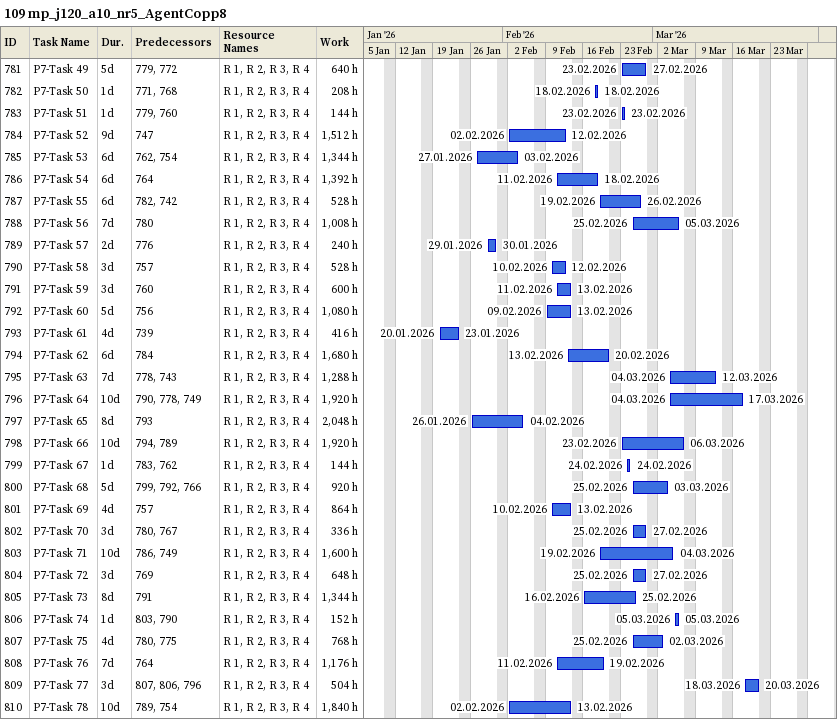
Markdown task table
109 mp_j120_a10_nr5_AgentCopp8

| ID | Task | Duration | Start | Finish | Predecessors | Resources | Work (h) |
|---|---|---|---|---|---|---|---|
| 781 | P7-Task 49 | 5d | 2026-02-23 | 2026-02-27 | 779, 772 | R 1, R 2, R 3, R 4 | 640 |
| 782 | P7-Task 50 | 1d | 2026-02-18 | 2026-02-18 | 771, 768 | R 1, R 2, R 3, R 4 | 208 |
| 783 | P7-Task 51 | 1d | 2026-02-23 | 2026-02-23 | 779, 760 | R 1, R 2, R 3, R 4 | 144 |
| 784 | P7-Task 52 | 9d | 2026-02-02 | 2026-02-12 | 747 | R 1, R 2, R 3, R 4 | 1512 |
| 785 | P7-Task 53 | 6d | 2026-01-27 | 2026-02-03 | 762, 754 | R 1, R 2, R 3, R 4 | 1344 |
| 786 | P7-Task 54 | 6d | 2026-02-11 | 2026-02-18 | 764 | R 1, R 2, R 3, R 4 | 1392 |
| 787 | P7-Task 55 | 6d | 2026-02-19 | 2026-02-26 | 782, 742 | R 1, R 2, R 3, R 4 | 528 |
| 788 | P7-Task 56 | 7d | 2026-02-25 | 2026-03-05 | 780 | R 1, R 2, R 3, R 4 | 1008 |
| 789 | P7-Task 57 | 2d | 2026-01-29 | 2026-01-30 | 776 | R 1, R 2, R 3, R 4 | 240 |
| 790 | P7-Task 58 | 3d | 2026-02-10 | 2026-02-12 | 757 | R 1, R 2, R 3, R 4 | 528 |
| 791 | P7-Task 59 | 3d | 2026-02-11 | 2026-02-13 | 760 | R 1, R 2, R 3, R 4 | 600 |
| 792 | P7-Task 60 | 5d | 2026-02-09 | 2026-02-13 | 756 | R 1, R 2, R 3, R 4 | 1080 |
| 793 | P7-Task 61 | 4d | 2026-01-20 | 2026-01-23 | 739 | R 1, R 2, R 3, R 4 | 416 |
| 794 | P7-Task 62 | 6d | 2026-02-13 | 2026-02-20 | 784 | R 1, R 2, R 3, R 4 | 1680 |
| 795 | P7-Task 63 | 7d | 2026-03-04 | 2026-03-12 | 778, 743 | R 1, R 2, R 3, R 4 | 1288 |
| 796 | P7-Task 64 | 10d | 2026-03-04 | 2026-03-17 | 790, 778, 749 | R 1, R 2, R 3, R 4 | 1920 |
| 797 | P7-Task 65 | 8d | 2026-01-26 | 2026-02-04 | 793 | R 1, R 2, R 3, R 4 | 2048 |
| 798 | P7-Task 66 | 10d | 2026-02-23 | 2026-03-06 | 794, 789 | R 1, R 2, R 3, R 4 | 1920 |
| 799 | P7-Task 67 | 1d | 2026-02-24 | 2026-02-24 | 783, 762 | R 1, R 2, R 3, R 4 | 144 |
| 800 | P7-Task 68 | 5d | 2026-02-25 | 2026-03-03 | 799, 792, 766 | R 1, R 2, R 3, R 4 | 920 |
| 801 | P7-Task 69 | 4d | 2026-02-10 | 2026-02-13 | 757 | R 1, R 2, R 3, R 4 | 864 |
| 802 | P7-Task 70 | 3d | 2026-02-25 | 2026-02-27 | 780, 767 | R 1, R 2, R 3, R 4 | 336 |
| 803 | P7-Task 71 | 10d | 2026-02-19 | 2026-03-04 | 786, 749 | R 1, R 2, R 3, R 4 | 1600 |
| 804 | P7-Task 72 | 3d | 2026-02-25 | 2026-02-27 | 769 | R 1, R 2, R 3, R 4 | 648 |
| 805 | P7-Task 73 | 8d | 2026-02-16 | 2026-02-25 | 791 | R 1, R 2, R 3, R 4 | 1344 |
| 806 | P7-Task 74 | 1d | 2026-03-05 | 2026-03-05 | 803, 790 | R 1, R 2, R 3, R 4 | 152 |
| 807 | P7-Task 75 | 4d | 2026-02-25 | 2026-03-02 | 780, 775 | R 1, R 2, R 3, R 4 | 768 |
| 808 | P7-Task 76 | 7d | 2026-02-11 | 2026-02-19 | 764 | R 1, R 2, R 3, R 4 | 1176 |
| 809 | P7-Task 77 | 3d | 2026-03-18 | 2026-03-20 | 807, 806, 796 | R 1, R 2, R 3, R 4 | 504 |
| 810 | P7-Task 78 | 10d | 2026-02-02 | 2026-02-13 | 789, 754 | R 1, R 2, R 3, R 4 | 1840 |
